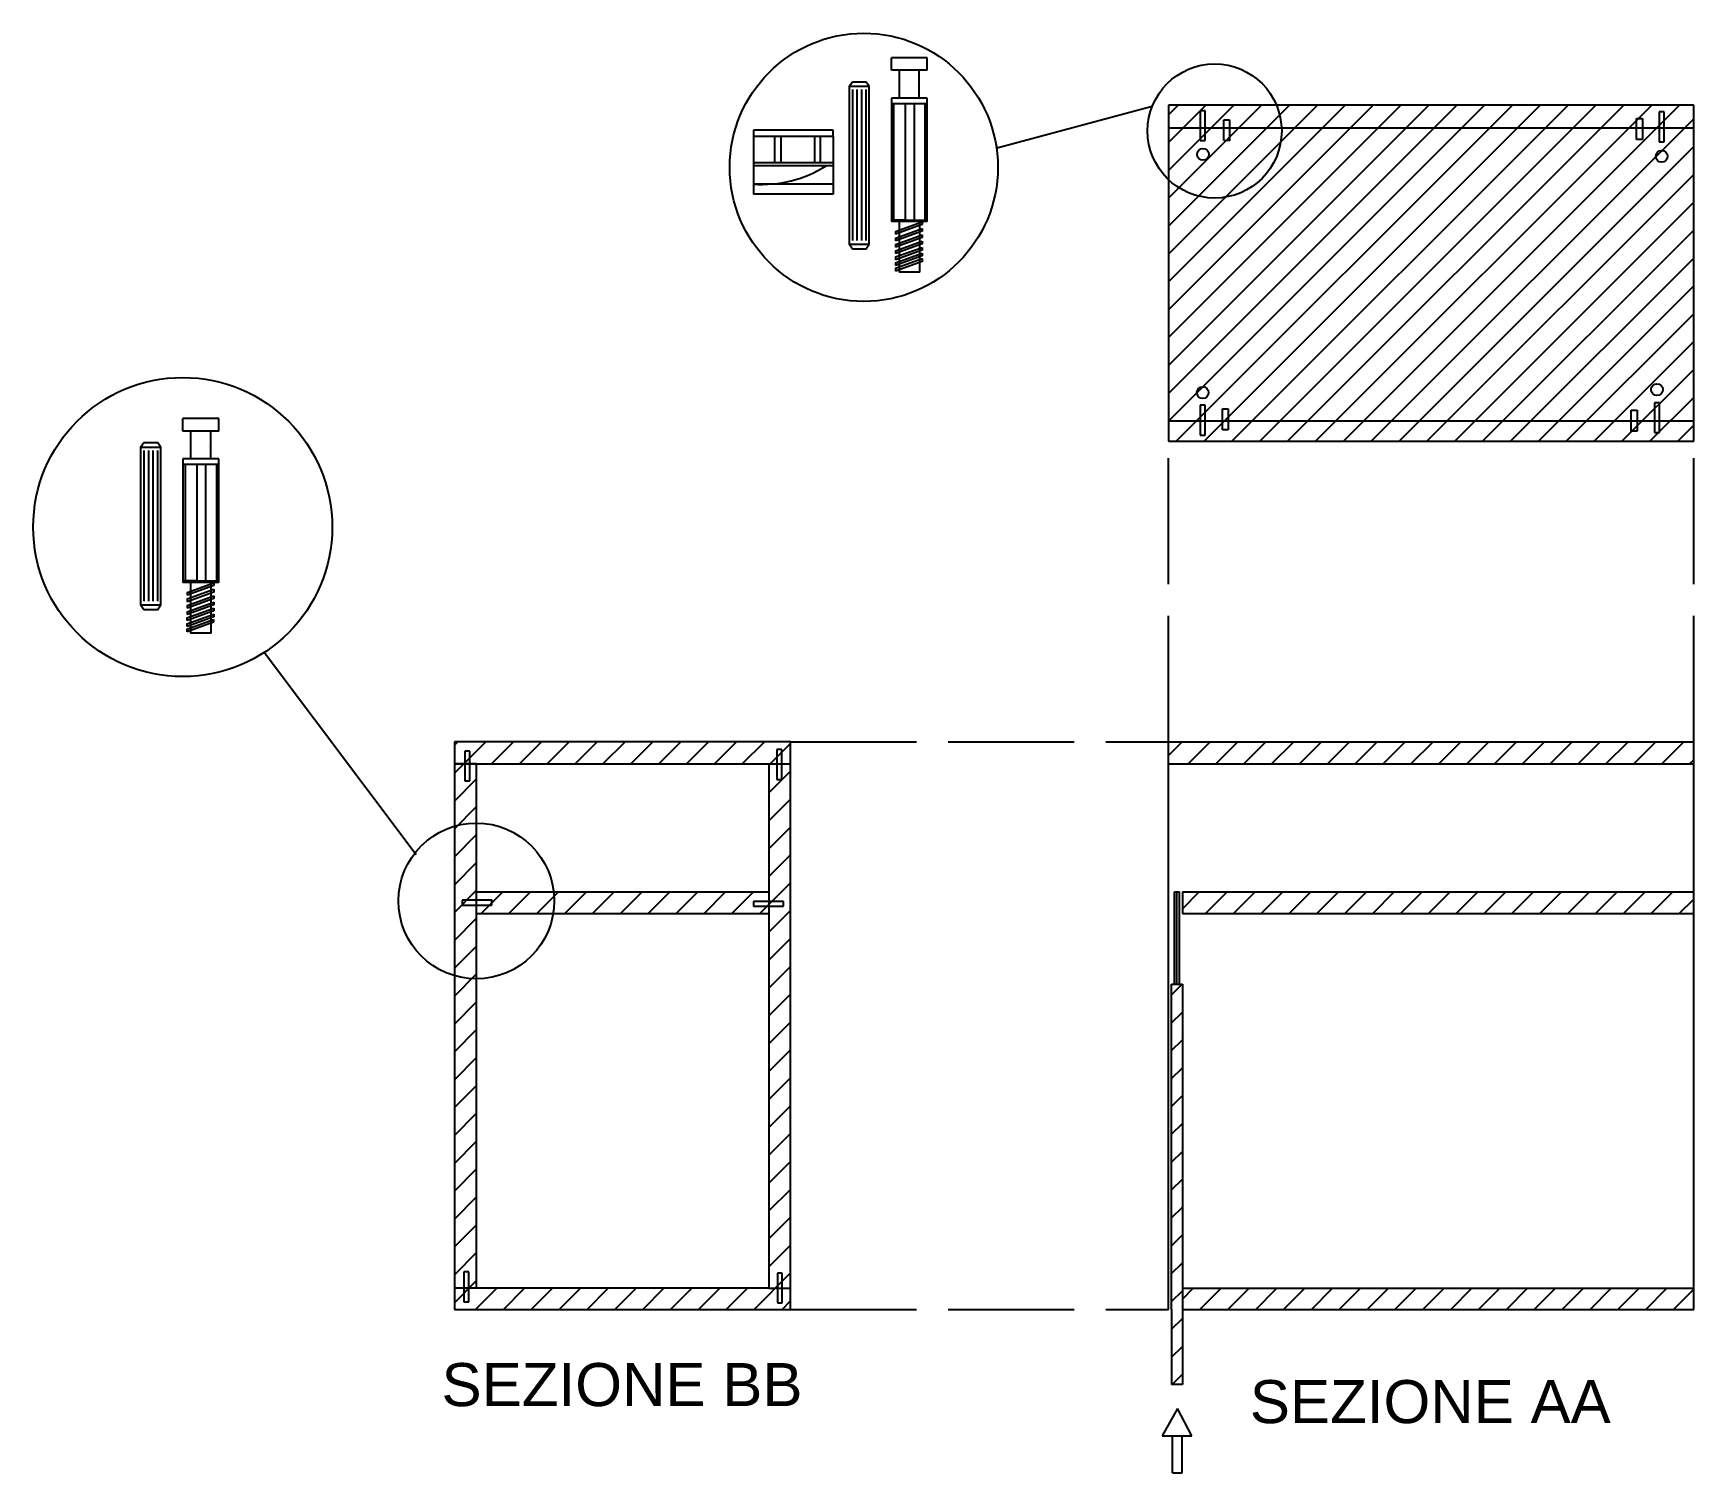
# Model space of a CAD drawing. Header units: inches. Extents: x 69 to 395, y 131 to 492.
# Drawn here: x 236.9 to 395, y 343 to 480 of the extents above; entities that cross this region are included whole.
import ezdxf

# ---------------------------------------------------------------- set-up
doc = ezdxf.new("R2010")
doc.units = ezdxf.units.IN
doc.header["$MEASUREMENT"] = 0
doc.linetypes.add('ACAD_ISO02W100', pattern=[15, 12, -3])
for name, color, linetype in [('Chiodi', 1, 'Continuous'), ('LINE', 3, 'ACAD_ISO02W100'), ('Oltedal', 7, 'Continuous'), ('sezioni', 2, 'Continuous')]:
    doc.layers.add(name, color=color, linetype=linetype)
doc.styles.get("Standard").update_dxf_attribs({"font": 'Arial.ttf'})

msp = doc.modelspace()

# ---------------------------------------------------------------- hatches: boundary and pattern name
h = msp.add_hatch()
h.set_pattern_fill('ANSI31', color=256, scale=15)
h.paths.add_polyline_path([(308.99, 412.56), (276.99, 412.56), (276.99, 358.56), (308.99, 358.56)])
h.paths.add_polyline_path([(306.93, 410.46), (306.93, 360.58), (279.11, 360.58), (279.11, 410.46)], flags=16)
h.paths.add_polyline_path([(306.93, 398.27), (279.11, 398.27), (279.11, 396.21), (306.93, 396.21)], flags=0)
h = msp.add_hatch()
h.set_pattern_fill('ANSI31', color=256, scale=15)
h.paths.add_polyline_path([(306.93, 398.27), (279.11, 398.27), (279.11, 396.21), (306.93, 396.21)])
at = {"layer": 'Oltedal'}
h = msp.add_hatch(dxfattribs=at)
h.set_pattern_fill('ANSI31', color=256, scale=15)
h.paths.add_polyline_path([(394.95, 473.15), (344.95, 473.15), (344.95, 441.15), (394.95, 441.15)])
h = msp.add_hatch(dxfattribs=at)
h.set_pattern_fill('ANSI31', color=256, scale=15)
h.paths.add_polyline_path([(394.95, 412.56), (344.95, 412.56), (344.95, 410.46), (394.95, 410.46)])
h = msp.add_hatch(dxfattribs=at)
h.set_pattern_fill('ANSI31', color=256, scale=15)
h.paths.add_polyline_path([(394.95, 398.27), (346.28, 398.27), (346.28, 396.21), (394.95, 396.21)])
h = msp.add_hatch(dxfattribs=at)
h.set_pattern_fill('ANSI31', color=256, scale=15)
h.set_pattern_definition([(45, (0, -7.1606), (-1.325825, 1.325825), [])])
h.paths.add_polyline_path([(346.28, 389.49), (345.26, 389.49), (345.26, 351.4), (346.28, 351.4)])
h = msp.add_hatch(dxfattribs=at)
h.set_pattern_fill('ANSI31', color=256, scale=15)
h.paths.add_polyline_path([(394.95, 360.58), (346.28, 360.58), (346.28, 358.56), (394.95, 358.56)])

# ---------------------------------------------------------------- linework, layer by layer
for p, q in [((343.41, 473), (328.54, 469.01)), ((273.36, 401.79), (258.9, 421.07)), ((345.82, 349.13), (344.37, 346.54)), ((347.19, 346.54), (345.82, 349.13)), ((344.37, 346.54), (346.27, 346.54)), ((345.35, 343.01), (345.35, 346.54)), ((346.27, 343.01), (346.27, 346.54)), ((346.27, 346.54), (347.19, 346.54)), ((345.35, 343.01), (346.27, 343.01))]:
    msp.add_line(p, q)
for centre, radius in [((315.96, 467.22), 12.76), ((349.35, 470.68), 6.38), ((279.08, 397.42), 7.41)]:
    msp.add_circle(centre, radius)
at = {"layer": 'Chiodi'}
for p, q in [((322, 477.64), (318.59, 477.64)), ((318.59, 476.47), (318.59, 477.64)), ((322, 476.47), (322, 477.64)), ((322, 476.47), (318.59, 476.47)), ((319.35, 473.82), (319.35, 476.47)), ((321.24, 473.81), (321.24, 476.47)), ((321.06, 474.95), (321.06, 474.95)), ((321.06, 474.95), (321.06, 474.95)), ((321.06, 474.95), (321.06, 474.95)), ((322, 473.81), (318.59, 473.81)), ((318.59, 473.81), (318.59, 462.07)), ((322, 473.27), (318.59, 473.27)), ((318.79, 473.27), (318.79, 462.2)), ((319.91, 473.27), (319.91, 462.2)), ((320.77, 462.2), (320.77, 473.27)), ((321.8, 462.2), (321.8, 473.27)), ((322, 462.07), (322, 473.81)), ((347.97, 472.6), (347.97, 469.76)), ((348.44, 472.59), (347.97, 472.59)), ((348.44, 469.76), (348.44, 472.59)), ((350.21, 469.76), (350.21, 471.74)), ((350.21, 471.74), (350.76, 471.74)), ((350.76, 471.74), (350.76, 469.75)), ((389.5, 469.88), (389.5, 471.86)), ((389.5, 471.86), (390.06, 471.86)), ((390.06, 471.86), (390.06, 469.88)), ((391.67, 472.5), (391.67, 469.66)), ((392.13, 472.5), (391.67, 472.5)), ((392.13, 469.66), (392.13, 472.5)), ((313.04, 470.76), (305.45, 470.76)), ((305.45, 470.76), (305.45, 470.14)), ((313.04, 470.14), (305.45, 470.14)), ((305.45, 470.14), (305.45, 464.68)), ((307.47, 470.13), (307.47, 467.66)), ((308.06, 470.13), (308.06, 467.66)), ((311.27, 470.12), (311.27, 467.66)), ((311.81, 470.12), (311.81, 467.66)), ((313.04, 470.14), (313.04, 470.76)), ((313.04, 470.14), (313.04, 464.68)), ((347.97, 469.76), (348.44, 469.76)), ((350.76, 469.75), (350.21, 469.76)), ((390.06, 469.88), (389.5, 469.88)), ((391.67, 469.66), (392.13, 469.66)), ((313.04, 467.66), (305.45, 467.66)), ((313.04, 467.37), (305.45, 467.37)), ((313.04, 465.61), (305.45, 465.61)), ((313.04, 464.68), (305.45, 464.68)), ((319.99, 462.2), (318.59, 462.2)), ((320.3, 462.07), (318.59, 462.07)), ((318.97, 461.12), (321.52, 462.03)), ((321.52, 461.78), (318.98, 460.86)), ((319.31, 462.07), (319.31, 457.25)), ((319.99, 462.2), (322, 462.2)), ((322, 462.07), (320.3, 462.07)), ((321.28, 457.25), (321.28, 462.07)), ((321.52, 462.03), (321.52, 461.78)), ((318.97, 460.49), (321.52, 461.4)), ((318.97, 461.12), (318.97, 460.86)), ((318.97, 459.88), (321.52, 460.8)), ((318.97, 460.49), (318.97, 460.23)), ((318.97, 460.23), (318.98, 460.23)), ((321.52, 461.15), (318.98, 460.23)), ((321.52, 460.54), (318.98, 459.62)), ((318.98, 459.27), (321.52, 460.18)), ((321.52, 459.93), (318.99, 459.01)), ((321.52, 461.4), (321.52, 461.15)), ((321.52, 460.8), (321.52, 460.54)), ((321.52, 460.18), (321.52, 459.93)), ((318.97, 459.88), (318.97, 459.62)), ((318.97, 458.69), (321.51, 459.6)), ((321.51, 459.35), (318.97, 458.43)), ((318.97, 458.13), (321.51, 459.05)), ((321.51, 458.79), (318.97, 457.87)), ((318.97, 458.69), (318.97, 458.43)), ((318.97, 457.61), (321.51, 458.53)), ((318.98, 459.27), (318.98, 459.01)), ((321.51, 459.6), (321.51, 459.35)), ((321.51, 459.05), (321.51, 458.79)), ((321.51, 458.53), (321.51, 458.27)), ((321.51, 458.27), (318.97, 457.35)), ((318.97, 458.13), (318.97, 457.87)), ((318.97, 457.61), (318.97, 457.35)), ((321.28, 457.25), (319.31, 457.25)), ((347.97, 444.59), (347.97, 441.75)), ((348.44, 444.58), (347.97, 444.58)), ((348.44, 441.75), (348.44, 444.58)), ((350.09, 442.25), (350.09, 444.23)), ((350.09, 444.23), (350.65, 444.23)), ((350.65, 444.23), (350.65, 442.24)), ((391.22, 444.81), (391.22, 441.98)), ((391.69, 444.81), (391.22, 444.81)), ((391.69, 441.98), (391.69, 444.81)), ((254.57, 443.31), (251.16, 443.31)), ((251.16, 442.13), (251.16, 443.31)), ((254.57, 442.13), (254.57, 443.31)), ((389, 442.11), (389, 444.1)), ((389, 444.1), (389.56, 444.1)), ((389.56, 444.1), (389.56, 442.11)), ((254.57, 442.13), (251.16, 442.13)), ((251.92, 439.48), (251.92, 442.13)), ((253.81, 439.48), (253.81, 442.13)), ((347.97, 441.75), (348.44, 441.75)), ((350.65, 442.24), (350.09, 442.25)), ((389.56, 442.11), (389, 442.11)), ((391.22, 441.98), (391.69, 441.98)), ((254.57, 439.48), (251.16, 439.48)), ((251.16, 439.48), (251.16, 427.73)), ((253.63, 440.61), (253.63, 440.61)), ((253.63, 440.61), (253.63, 440.61)), ((253.63, 440.61), (253.63, 440.61)), ((254.57, 427.73), (254.57, 439.48)), ((254.57, 438.93), (251.16, 438.93)), ((251.36, 438.93), (251.36, 427.87)), ((252.48, 438.93), (252.48, 427.87)), ((253.34, 427.87), (253.34, 438.93)), ((254.37, 427.87), (254.37, 438.93)), ((252.56, 427.87), (251.16, 427.87)), ((252.87, 427.73), (251.16, 427.73)), ((251.55, 426.78), (254.09, 427.7)), ((254.09, 427.44), (251.55, 426.52)), ((251.55, 426.15), (254.09, 427.07)), ((254.09, 426.81), (251.55, 425.89)), ((251.55, 426.78), (251.55, 426.52)), ((251.89, 427.73), (251.89, 422.91)), ((252.56, 427.87), (254.57, 427.87)), ((254.57, 427.73), (252.87, 427.73)), ((253.85, 422.91), (253.85, 427.73)), ((254.09, 427.7), (254.09, 427.44)), ((254.09, 427.07), (254.09, 426.81)), ((251.54, 424.35), (254.09, 425.27)), ((251.55, 425.54), (254.09, 426.46)), ((254.09, 426.2), (251.55, 425.29)), ((251.55, 426.15), (251.55, 425.89)), ((251.55, 425.89), (251.55, 425.89)), ((251.55, 424.93), (254.1, 425.85)), ((251.55, 425.54), (251.55, 425.28)), ((254.1, 425.59), (251.56, 424.67)), ((254.09, 426.46), (254.09, 426.2)), ((254.09, 425.27), (254.09, 425.01)), ((254.1, 425.85), (254.1, 425.59)), ((251.54, 423.79), (254.09, 424.71)), ((251.54, 424.35), (251.54, 424.09)), ((251.54, 423.27), (254.08, 424.19)), ((251.54, 423.79), (251.54, 423.53)), ((254.09, 425.01), (251.55, 424.09)), ((251.55, 424.93), (251.55, 424.67)), ((254.09, 424.45), (251.55, 423.53)), ((254.08, 423.93), (251.55, 423.02)), ((254.08, 424.19), (254.08, 423.93)), ((254.09, 424.71), (254.09, 424.45)), ((251.54, 423.27), (251.54, 423.01)), ((253.85, 422.91), (251.89, 422.91)), ((278, 411.68), (278, 408.85)), ((278.47, 411.68), (278, 411.68)), ((278.47, 408.85), (278.47, 411.68)), ((307.69, 411.82), (307.69, 408.98)), ((308.16, 411.82), (307.69, 411.82)), ((308.16, 408.98), (308.16, 411.82)), ((278, 408.85), (278.47, 408.85)), ((307.69, 408.98), (308.16, 408.98)), ((280.58, 397.48), (277.74, 397.48)), ((277.74, 397.48), (277.74, 397.01)), ((277.74, 397.01), (280.57, 397.01)), ((280.57, 397.01), (280.57, 397.48)), ((308.31, 397.38), (305.47, 397.38)), ((305.47, 397.38), (305.47, 396.91)), ((305.47, 396.91), (308.31, 396.91)), ((308.31, 396.91), (308.31, 397.38)), ((277.9, 362.13), (277.9, 359.29)), ((278.37, 362.12), (277.9, 362.12)), ((278.37, 359.29), (278.37, 362.12)), ((307.73, 362.01), (307.73, 359.17)), ((308.2, 362.01), (307.73, 362.01)), ((308.2, 359.17), (308.2, 362.01)), ((277.9, 359.29), (278.37, 359.29)), ((307.73, 359.17), (308.2, 359.17))]:
    msp.add_line(p, q, dxfattribs=at)
at = {"layer": 'Chiodi', "color": 1}
for p, q in [((314.56, 474.94), (314.88, 475.37)), ((314.56, 474.94), (316.47, 474.94)), ((314.56, 474.94), (314.56, 459.92)), ((314.88, 474.63), (314.88, 460.27)), ((315.3, 474.63), (315.3, 460.27)), ((315.73, 474.63), (315.73, 460.27)), ((316.47, 474.94), (316.16, 475.37)), ((316.16, 474.63), (316.16, 460.27)), ((316.47, 459.92), (316.47, 474.94)), ((314.88, 459.44), (314.56, 459.92)), ((314.56, 459.92), (316.47, 459.92)), ((316.16, 459.44), (316.47, 459.92)), ((316.16, 459.44), (314.88, 459.44)), ((247.13, 440.6), (247.45, 441.03)), ((249.04, 440.6), (248.73, 441.03)), ((247.13, 440.6), (249.04, 440.6)), ((247.13, 440.6), (247.13, 425.59)), ((247.45, 440.29), (247.45, 425.94)), ((247.88, 440.29), (247.88, 425.94)), ((248.3, 440.29), (248.3, 425.94)), ((248.73, 440.29), (248.73, 425.94)), ((249.04, 425.59), (249.04, 440.6)), ((247.45, 425.11), (247.13, 425.59)), ((247.13, 425.59), (249.04, 425.59)), ((248.73, 425.11), (249.04, 425.59)), ((248.73, 425.11), (247.45, 425.11))]:
    msp.add_line(p, q, dxfattribs=at)
at = {"layer": 'Chiodi', "color": 1, "linetype": 'Continuous'}
for p, q in [((314.88, 475.37), (316.16, 475.37)), ((247.45, 441.03), (248.73, 441.03))]:
    msp.add_line(p, q, dxfattribs=at)
at = {"layer": 'Chiodi'}
for centre in [(348.24, 468.45), (391.89, 468.27), (348.22, 445.78), (391.45, 446.07)]:
    msp.add_circle(centre, 0.558, dxfattribs=at)
msp.add_arc((306.22, 477.19), 11.6, 266.1903, 302.1172, dxfattribs=at)
at = {"layer": 'LINE'}
for p, q in [((344.95, 412.56), (344.95, 441.15)), ((394.95, 412.56), (394.95, 441.49)), ((308.99, 412.56), (344.95, 412.56)), ((345.76, 389.49), (345.76, 398.27)), ((276.99, 358.56), (308.99, 358.56)), ((308.99, 358.56), (344.95, 358.56))]:
    msp.add_line(p, q, dxfattribs=at)
at = {"layer": 'Oltedal'}
for p, q in [((394.95, 473.15), (344.95, 473.15)), ((344.95, 473.15), (344.95, 441.15)), ((394.95, 441.15), (394.95, 473.15)), ((344.98, 470.97), (394.95, 470.97)), ((344.94, 443.1), (394.95, 443.1)), ((344.95, 441.15), (394.95, 441.15)), ((276.99, 412.56), (276.99, 358.56)), ((308.99, 412.56), (276.99, 412.56)), ((308.99, 358.56), (308.99, 412.56)), ((344.95, 358.56), (344.95, 412.56)), ((344.95, 412.56), (394.95, 412.56)), ((345.26, 412.56), (345.26, 412.56)), ((345.26, 412.56), (345.26, 412.56)), ((394.95, 358.56), (394.95, 412.56)), ((279.11, 410.46), (276.99, 410.46)), ((276.99, 410.46), (306.93, 410.46)), ((279.11, 410.46), (306.93, 410.46)), ((279.11, 360.58), (279.11, 410.46)), ((306.93, 410.46), (306.93, 360.58)), ((306.93, 410.46), (308.99, 410.46)), ((344.95, 410.46), (394.95, 410.46)), ((279.08, 398.27), (306.93, 398.27)), ((346.28, 398.27), (394.95, 398.27)), ((346.28, 398.27), (346.28, 396.21)), ((279.08, 396.21), (306.93, 396.21)), ((346.28, 396.21), (394.95, 396.21)), ((345.26, 360.58), (345.25, 389.49)), ((345.25, 389.49), (346.28, 389.49)), ((346.28, 389.49), (346.28, 360.58)), ((279.11, 360.58), (276.99, 360.58)), ((306.93, 360.58), (279.11, 360.58)), ((306.93, 360.58), (308.99, 360.58)), ((345.26, 358.56), (345.26, 360.58)), ((346.28, 360.58), (394.95, 360.58)), ((346.28, 360.58), (346.28, 358.56)), ((276.99, 358.56), (308.99, 358.56)), ((345.26, 358.56), (345.26, 351.4)), ((346.28, 358.56), (394.95, 358.56)), ((346.28, 358.56), (346.28, 351.4)), ((346.28, 351.4), (345.26, 351.4))]:
    msp.add_line(p, q, dxfattribs=at)
at = {"layer": 'Oltedal', "color": 8}
for p, q in [((345.52, 389.49), (345.52, 398.27)), ((345.52, 398.27), (346, 398.27)), ((346, 389.49), (346, 398.27))]:
    msp.add_line(p, q, dxfattribs=at)
at = {"layer": 'Oltedal'}
msp.add_circle((251.14, 432.99), 14.23, dxfattribs=at)

# ---------------------------------------------------------------- texts
at = {"layer": 'sezioni', "char_height": 4.098, "attachment_point": 1}
for s, insert in [('SEZIONE BB', (275.77, 353.45)), ('SEZIONE AA', (352.7, 351.83))]:
    msp.add_mtext_dynamic_manual_height_columns(s, width=51.959, gutter_width=1, heights=[0], dxfattribs=dict(at, insert=insert))

doc.saveas('drawing.dxf')
